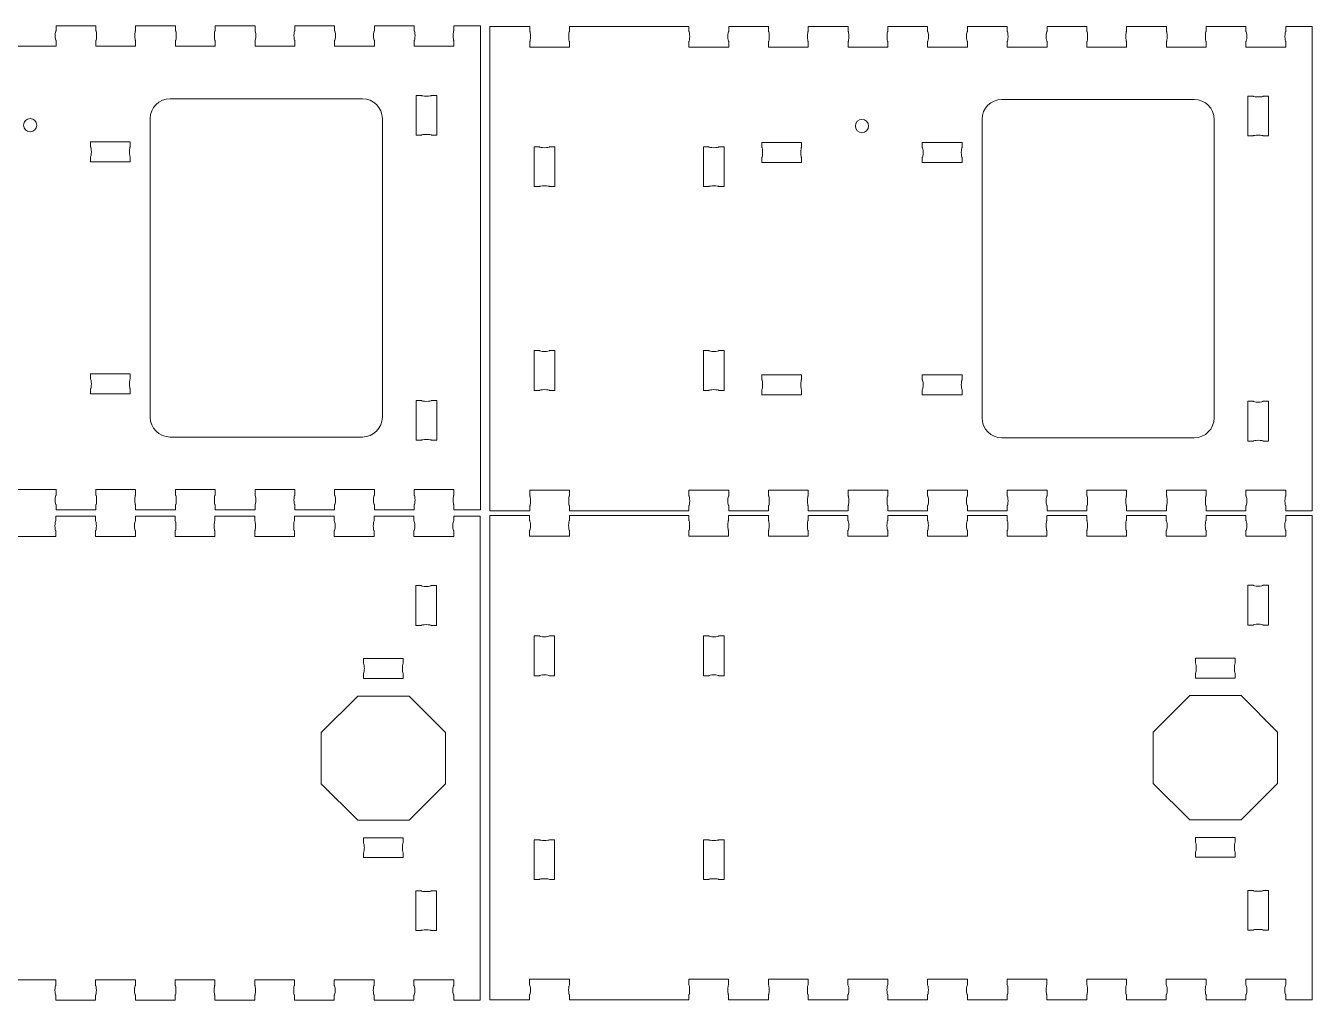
# Model space of a CAD drawing. Header units: millimetres. Extents: x 6 to 617, y 2 to 305.
# Drawn here: x 312.8 to 506.8, y 155.2 to 302.1 of the extents above; entities that cross this region are included whole.
import ezdxf

# ---------------------------------------------------------------- set-up
doc = ezdxf.new("R2010")
doc.units = ezdxf.units.MM
doc.header["$LTSCALE"] = 12.7
doc.linetypes.add('HIDDEN', pattern=[0.15, 0.1, -0.05])
doc.layers.add('Hidden', color=7, linetype='HIDDEN', lineweight=15)
doc.layers.add('Visible', color=1, linetype='Continuous', lineweight=13)

msp = doc.modelspace()

# ---------------------------------------------------------------- linework, layer by layer
at = {"layer": 'Hidden', "color": 5, "linetype": 'Continuous', "lineweight": 15}
for centre in [(313.47, 287.09), (438.89, 286.97)]:
    msp.add_circle(centre, 1, dxfattribs=at)
at = {"layer": 'Visible'}
for p, q in [((317.37, 301.34), (317.37, 302.09)), ((317.37, 302.09), (323.37, 302.09)), ((323.37, 301.34), (323.37, 302.09)), ((329.37, 301.34), (329.37, 302.09)), ((329.37, 302.09), (335.37, 302.09)), ((335.37, 301.34), (335.37, 302.09)), ((341.37, 301.34), (341.37, 302.09)), ((341.37, 302.09), (347.37, 302.09)), ((347.37, 301.34), (347.37, 302.09)), ((353.37, 301.34), (353.37, 302.09)), ((353.37, 302.09), (359.37, 302.09)), ((359.37, 301.34), (359.37, 302.09)), ((365.37, 301.34), (365.37, 302.09)), ((365.37, 302.09), (371.37, 302.09)), ((371.37, 301.34), (371.37, 302.09)), ((377.37, 301.34), (377.37, 302.09)), ((377.37, 302.09), (381.37, 302.09)), ((381.37, 229.09), (381.37, 302.09)), ((382.79, 301.97), (382.79, 228.97)), ((382.79, 301.97), (388.79, 301.97)), ((388.79, 301.22), (388.79, 301.97)), ((394.79, 301.22), (394.79, 301.97)), ((394.79, 301.97), (412.79, 301.97)), ((412.79, 301.22), (412.79, 301.97)), ((418.79, 301.22), (418.79, 301.97)), ((418.79, 301.97), (424.79, 301.97)), ((424.79, 301.22), (424.79, 301.97)), ((430.79, 301.22), (430.79, 301.97)), ((430.79, 301.97), (436.79, 301.97)), ((436.79, 301.22), (436.79, 301.97)), ((442.79, 301.22), (442.79, 301.97)), ((442.79, 301.97), (448.79, 301.97)), ((448.79, 301.22), (448.79, 301.97)), ((454.79, 301.22), (454.79, 301.97)), ((454.79, 301.97), (460.79, 301.97)), ((460.79, 301.22), (460.79, 301.97)), ((466.79, 301.22), (466.79, 301.97)), ((466.79, 301.97), (472.79, 301.97)), ((472.79, 301.22), (472.79, 301.97)), ((478.79, 301.22), (478.79, 301.97)), ((478.79, 301.97), (484.79, 301.97)), ((484.79, 301.22), (484.79, 301.97)), ((490.79, 301.22), (490.79, 301.97)), ((490.79, 301.97), (496.79, 301.97)), ((496.79, 301.22), (496.79, 301.97)), ((502.79, 301.22), (502.79, 301.97)), ((502.79, 301.97), (506.79, 301.97)), ((506.79, 228.97), (506.79, 301.97)), ((317.37, 298.99), (311.37, 298.99)), ((317.37, 298.99), (317.37, 299.84)), ((323.37, 298.99), (323.37, 299.84)), ((329.37, 298.99), (323.37, 298.99)), ((329.37, 298.99), (329.37, 299.84)), ((335.37, 298.99), (335.37, 299.84)), ((341.37, 298.99), (335.37, 298.99)), ((341.37, 298.99), (341.37, 299.84)), ((347.37, 298.99), (347.37, 299.84)), ((353.37, 298.99), (347.37, 298.99)), ((353.37, 298.99), (353.37, 299.84)), ((359.37, 298.99), (359.37, 299.84)), ((365.37, 298.99), (359.37, 298.99)), ((365.37, 298.99), (365.37, 299.84)), ((371.37, 298.99), (371.37, 299.84)), ((377.37, 298.99), (371.37, 298.99)), ((377.37, 298.99), (377.37, 299.84)), ((388.79, 298.87), (388.79, 299.72)), ((394.79, 298.87), (388.79, 298.87)), ((394.79, 298.87), (394.79, 299.72)), ((412.79, 298.87), (412.79, 299.72)), ((418.79, 298.87), (412.79, 298.87)), ((418.79, 298.87), (418.79, 299.72)), ((424.79, 298.87), (424.79, 299.72)), ((430.79, 298.87), (424.79, 298.87)), ((430.79, 298.87), (430.79, 299.72)), ((436.79, 298.87), (436.79, 299.72)), ((442.79, 298.87), (436.79, 298.87)), ((442.79, 298.87), (442.79, 299.72)), ((448.79, 298.87), (448.79, 299.72)), ((454.79, 298.87), (448.79, 298.87)), ((454.79, 298.87), (454.79, 299.72)), ((460.79, 298.87), (460.79, 299.72)), ((466.79, 298.87), (460.79, 298.87)), ((466.79, 298.87), (466.79, 299.72)), ((472.79, 298.87), (472.79, 299.72)), ((478.79, 298.87), (472.79, 298.87)), ((478.79, 298.87), (478.79, 299.72)), ((484.79, 298.87), (484.79, 299.72)), ((490.79, 298.87), (484.79, 298.87)), ((490.79, 298.87), (490.79, 299.72)), ((496.79, 298.87), (496.79, 299.72)), ((502.79, 298.87), (496.79, 298.87)), ((502.79, 298.87), (502.79, 299.72)), ((334.57, 291.09), (363.57, 291.09)), ((371.67, 285.59), (371.67, 291.59)), ((371.67, 291.59), (372.47, 291.59)), ((373.97, 291.59), (374.77, 291.59)), ((374.77, 285.59), (374.77, 291.59)), ((497.09, 285.47), (497.09, 291.47)), ((497.09, 291.47), (497.89, 291.47)), ((499.39, 291.47), (500.19, 291.47)), ((500.19, 285.47), (500.19, 291.47)), ((459.99, 290.97), (488.99, 290.97)), ((331.57, 288.09), (331.57, 243.09)), ((366.57, 288.09), (366.57, 243.09)), ((456.99, 287.97), (456.99, 242.97)), ((491.99, 287.97), (491.99, 242.97)), ((371.67, 285.59), (372.47, 285.59)), ((373.97, 285.59), (374.77, 285.59)), ((497.09, 285.47), (497.89, 285.47)), ((499.39, 285.47), (500.19, 285.47)), ((328.57, 284.59), (322.57, 284.59)), ((322.57, 284.59), (322.57, 283.84)), ((328.57, 284.59), (328.57, 283.84)), ((389.46, 283.83), (389.46, 277.83)), ((389.46, 283.83), (390.26, 283.83)), ((391.76, 283.83), (392.56, 283.83)), ((392.56, 283.83), (392.56, 277.83)), ((415.01, 283.83), (415.01, 277.83)), ((415.81, 283.83), (415.01, 283.83)), ((418.11, 283.83), (417.31, 283.83)), ((418.11, 283.83), (418.11, 277.83)), ((423.79, 284.47), (429.79, 284.47)), ((423.79, 284.47), (423.79, 283.72)), ((429.79, 284.47), (429.79, 283.72)), ((453.99, 284.47), (447.99, 284.47)), ((447.99, 284.47), (447.99, 283.72)), ((453.99, 284.47), (453.99, 283.72)), ((322.57, 282.34), (322.57, 281.59)), ((328.57, 281.59), (322.57, 281.59)), ((328.57, 282.34), (328.57, 281.59)), ((423.79, 282.22), (423.79, 281.47)), ((423.79, 281.47), (429.79, 281.47)), ((429.79, 282.22), (429.79, 281.47)), ((447.99, 282.22), (447.99, 281.47)), ((453.99, 281.47), (447.99, 281.47)), ((453.99, 282.22), (453.99, 281.47)), ((389.46, 277.83), (390.26, 277.83)), ((391.76, 277.83), (392.56, 277.83)), ((415.81, 277.83), (415.01, 277.83)), ((418.11, 277.83), (417.31, 277.83)), ((389.46, 253.11), (390.26, 253.11)), ((389.46, 247.11), (389.46, 253.11)), ((391.76, 253.11), (392.56, 253.11)), ((392.56, 247.11), (392.56, 253.11)), ((415.01, 247.11), (415.01, 253.11)), ((415.81, 253.11), (415.01, 253.11)), ((418.11, 253.11), (417.31, 253.11)), ((418.11, 247.11), (418.11, 253.11)), ((328.57, 249.59), (322.57, 249.59)), ((322.57, 248.84), (322.57, 249.59)), ((328.57, 248.84), (328.57, 249.59)), ((423.79, 249.47), (429.79, 249.47)), ((423.79, 248.72), (423.79, 249.47)), ((429.79, 248.72), (429.79, 249.47)), ((453.99, 249.47), (447.99, 249.47)), ((447.99, 248.72), (447.99, 249.47)), ((453.99, 248.72), (453.99, 249.47)), ((322.57, 246.59), (322.57, 247.34)), ((328.57, 246.59), (322.57, 246.59)), ((328.57, 246.59), (328.57, 247.34)), ((389.46, 247.11), (390.26, 247.11)), ((391.76, 247.11), (392.56, 247.11)), ((415.81, 247.11), (415.01, 247.11)), ((418.11, 247.11), (417.31, 247.11)), ((423.79, 246.47), (423.79, 247.22)), ((423.79, 246.47), (429.79, 246.47)), ((429.79, 246.47), (429.79, 247.22)), ((447.99, 246.47), (447.99, 247.22)), ((453.99, 246.47), (447.99, 246.47)), ((453.99, 246.47), (453.99, 247.22)), ((371.67, 245.59), (371.67, 239.59)), ((371.67, 245.59), (372.47, 245.59)), ((373.97, 245.59), (374.77, 245.59)), ((374.77, 245.59), (374.77, 239.59)), ((497.09, 245.47), (497.09, 239.47)), ((497.09, 245.47), (497.89, 245.47)), ((499.39, 245.47), (500.19, 245.47)), ((500.19, 245.47), (500.19, 239.47)), ((334.57, 240.09), (363.57, 240.09)), ((371.67, 239.59), (372.47, 239.59)), ((373.97, 239.59), (374.77, 239.59)), ((459.99, 239.97), (488.99, 239.97)), ((497.09, 239.47), (497.89, 239.47)), ((499.39, 239.47), (500.19, 239.47)), ((317.37, 232.19), (311.37, 232.19)), ((317.37, 232.19), (317.37, 231.34)), ((329.37, 232.19), (323.37, 232.19)), ((323.37, 232.19), (323.37, 231.34)), ((329.37, 232.19), (329.37, 231.34)), ((341.37, 232.19), (335.37, 232.19)), ((335.37, 232.19), (335.37, 231.34)), ((341.37, 232.19), (341.37, 231.34)), ((353.37, 232.19), (347.37, 232.19)), ((347.37, 232.19), (347.37, 231.34)), ((353.37, 232.19), (353.37, 231.34)), ((365.37, 232.19), (359.37, 232.19)), ((359.37, 232.19), (359.37, 231.34)), ((365.37, 232.19), (365.37, 231.34)), ((377.37, 232.19), (371.37, 232.19)), ((371.37, 232.19), (371.37, 231.34)), ((377.37, 232.19), (377.37, 231.34)), ((394.79, 232.07), (388.79, 232.07)), ((388.79, 232.07), (388.79, 231.22)), ((394.79, 232.07), (394.79, 231.22)), ((418.79, 232.07), (412.79, 232.07)), ((412.79, 232.07), (412.79, 231.22)), ((418.79, 232.07), (418.79, 231.22)), ((430.79, 232.07), (424.79, 232.07)), ((424.79, 232.07), (424.79, 231.22)), ((430.79, 232.07), (430.79, 231.22)), ((442.79, 232.07), (436.79, 232.07)), ((436.79, 232.07), (436.79, 231.22)), ((442.79, 232.07), (442.79, 231.22)), ((454.79, 232.07), (448.79, 232.07)), ((448.79, 232.07), (448.79, 231.22)), ((454.79, 232.07), (454.79, 231.22)), ((466.79, 232.07), (460.79, 232.07)), ((460.79, 232.07), (460.79, 231.22)), ((466.79, 232.07), (466.79, 231.22)), ((478.79, 232.07), (472.79, 232.07)), ((472.79, 232.07), (472.79, 231.22)), ((478.79, 232.07), (478.79, 231.22)), ((490.79, 232.07), (484.79, 232.07)), ((484.79, 232.07), (484.79, 231.22)), ((490.79, 232.07), (490.79, 231.22)), ((502.79, 232.07), (496.79, 232.07)), ((496.79, 232.07), (496.79, 231.22)), ((502.79, 232.07), (502.79, 231.22)), ((317.37, 229.84), (317.37, 229.09)), ((317.37, 229.09), (323.37, 229.09)), ((323.37, 229.84), (323.37, 229.09)), ((329.37, 229.84), (329.37, 229.09)), ((329.37, 229.09), (335.37, 229.09)), ((335.37, 229.84), (335.37, 229.09)), ((341.37, 229.84), (341.37, 229.09)), ((341.37, 229.09), (347.37, 229.09)), ((347.37, 229.84), (347.37, 229.09)), ((353.37, 229.84), (353.37, 229.09)), ((353.37, 229.09), (359.37, 229.09)), ((359.37, 229.84), (359.37, 229.09)), ((365.37, 229.84), (365.37, 229.09)), ((365.37, 229.09), (371.37, 229.09)), ((371.37, 229.84), (371.37, 229.09)), ((377.37, 229.84), (377.37, 229.09)), ((377.37, 229.09), (381.37, 229.09)), ((382.79, 228.97), (388.79, 228.97)), ((388.79, 229.72), (388.79, 228.97)), ((394.79, 229.72), (394.79, 228.97)), ((394.79, 228.97), (412.79, 228.97)), ((412.79, 229.72), (412.79, 228.97)), ((418.79, 229.72), (418.79, 228.97)), ((418.79, 228.97), (424.79, 228.97)), ((424.79, 229.72), (424.79, 228.97)), ((430.79, 229.72), (430.79, 228.97)), ((430.79, 228.97), (436.79, 228.97)), ((436.79, 229.72), (436.79, 228.97)), ((442.79, 229.72), (442.79, 228.97)), ((442.79, 228.97), (448.79, 228.97)), ((448.79, 229.72), (448.79, 228.97)), ((454.79, 229.72), (454.79, 228.97)), ((454.79, 228.97), (460.79, 228.97)), ((460.79, 229.72), (460.79, 228.97)), ((466.79, 229.72), (466.79, 228.97)), ((466.79, 228.97), (472.79, 228.97)), ((472.79, 229.72), (472.79, 228.97)), ((478.79, 229.72), (478.79, 228.97)), ((478.79, 228.97), (484.79, 228.97)), ((484.79, 229.72), (484.79, 228.97)), ((490.79, 229.72), (490.79, 228.97)), ((490.79, 228.97), (496.79, 228.97)), ((496.79, 229.72), (496.79, 228.97)), ((502.79, 229.72), (502.79, 228.97)), ((502.79, 228.97), (506.79, 228.97)), ((317.33, 227.43), (317.33, 228.18)), ((317.33, 228.18), (323.33, 228.18)), ((323.33, 227.43), (323.33, 228.18)), ((329.33, 227.43), (329.33, 228.18)), ((329.33, 228.18), (335.33, 228.18)), ((335.33, 227.43), (335.33, 228.18)), ((341.33, 227.43), (341.33, 228.18)), ((341.33, 228.18), (347.33, 228.18)), ((347.33, 227.43), (347.33, 228.18)), ((353.33, 227.43), (353.33, 228.18)), ((353.33, 228.18), (359.33, 228.18)), ((359.33, 227.43), (359.33, 228.18)), ((365.33, 227.43), (365.33, 228.18)), ((365.33, 228.18), (371.33, 228.18)), ((371.33, 227.43), (371.33, 228.18)), ((377.33, 227.43), (377.33, 228.18)), ((377.33, 228.18), (381.33, 228.18)), ((381.33, 155.18), (381.33, 228.18)), ((382.78, 228.24), (382.78, 155.24)), ((382.78, 228.24), (388.78, 228.24)), ((388.78, 227.49), (388.78, 228.24)), ((394.78, 227.49), (394.78, 228.24)), ((394.78, 228.24), (412.78, 228.24)), ((412.78, 227.49), (412.78, 228.24)), ((418.78, 227.49), (418.78, 228.24)), ((418.78, 228.24), (424.78, 228.24)), ((424.78, 227.49), (424.78, 228.24)), ((430.78, 227.49), (430.78, 228.24)), ((430.78, 228.24), (436.78, 228.24)), ((436.78, 227.49), (436.78, 228.24)), ((442.78, 227.49), (442.78, 228.24)), ((442.78, 228.24), (448.78, 228.24)), ((448.78, 227.49), (448.78, 228.24)), ((454.78, 227.49), (454.78, 228.24)), ((454.78, 228.24), (460.78, 228.24)), ((460.78, 227.49), (460.78, 228.24)), ((466.78, 227.49), (466.78, 228.24)), ((466.78, 228.24), (472.78, 228.24)), ((472.78, 227.49), (472.78, 228.24)), ((478.78, 227.49), (478.78, 228.24)), ((478.78, 228.24), (484.78, 228.24)), ((484.78, 227.49), (484.78, 228.24)), ((490.78, 227.49), (490.78, 228.24)), ((490.78, 228.24), (496.78, 228.24)), ((496.78, 227.49), (496.78, 228.24)), ((502.78, 227.49), (502.78, 228.24)), ((502.78, 228.24), (506.78, 228.24)), ((506.78, 155.24), (506.78, 228.24)), ((317.33, 225.08), (311.33, 225.08)), ((317.33, 225.08), (317.33, 225.93)), ((323.33, 225.08), (323.33, 225.93)), ((329.33, 225.08), (323.33, 225.08)), ((329.33, 225.08), (329.33, 225.93)), ((335.33, 225.08), (335.33, 225.93)), ((341.33, 225.08), (335.33, 225.08)), ((341.33, 225.08), (341.33, 225.93)), ((347.33, 225.08), (347.33, 225.93)), ((353.33, 225.08), (347.33, 225.08)), ((353.33, 225.08), (353.33, 225.93)), ((359.33, 225.08), (359.33, 225.93)), ((365.33, 225.08), (359.33, 225.08)), ((365.33, 225.08), (365.33, 225.93)), ((371.33, 225.08), (371.33, 225.93)), ((377.33, 225.08), (371.33, 225.08)), ((377.33, 225.08), (377.33, 225.93)), ((388.78, 225.14), (388.78, 225.99)), ((394.78, 225.14), (388.78, 225.14)), ((394.78, 225.14), (394.78, 225.99)), ((412.78, 225.14), (412.78, 225.99)), ((418.78, 225.14), (412.78, 225.14)), ((418.78, 225.14), (418.78, 225.99)), ((424.78, 225.14), (424.78, 225.99)), ((430.78, 225.14), (424.78, 225.14)), ((430.78, 225.14), (430.78, 225.99)), ((436.78, 225.14), (436.78, 225.99)), ((442.78, 225.14), (436.78, 225.14)), ((442.78, 225.14), (442.78, 225.99)), ((448.78, 225.14), (448.78, 225.99)), ((454.78, 225.14), (448.78, 225.14)), ((454.78, 225.14), (454.78, 225.99)), ((460.78, 225.14), (460.78, 225.99)), ((466.78, 225.14), (460.78, 225.14)), ((466.78, 225.14), (466.78, 225.99)), ((472.78, 225.14), (472.78, 225.99)), ((478.78, 225.14), (472.78, 225.14)), ((478.78, 225.14), (478.78, 225.99)), ((484.78, 225.14), (484.78, 225.99)), ((490.78, 225.14), (484.78, 225.14)), ((490.78, 225.14), (490.78, 225.99)), ((496.78, 225.14), (496.78, 225.99)), ((502.78, 225.14), (496.78, 225.14)), ((502.78, 225.14), (502.78, 225.99)), ((371.63, 211.68), (371.63, 217.68)), ((371.63, 217.68), (372.43, 217.68)), ((373.93, 217.68), (374.73, 217.68)), ((374.73, 211.68), (374.73, 217.68)), ((497.08, 211.74), (497.08, 217.74)), ((497.08, 217.74), (497.88, 217.74)), ((499.38, 217.74), (500.18, 217.74)), ((500.18, 211.74), (500.18, 217.74)), ((371.63, 211.68), (372.43, 211.68)), ((373.93, 211.68), (374.73, 211.68)), ((497.08, 211.74), (497.88, 211.74)), ((499.38, 211.74), (500.18, 211.74)), ((389.45, 210.1), (389.45, 204.1)), ((389.45, 210.1), (390.25, 210.1)), ((391.75, 210.1), (392.55, 210.1)), ((392.55, 210.1), (392.55, 204.1)), ((415, 210.1), (415, 204.1)), ((415.8, 210.1), (415, 210.1)), ((418.1, 210.1), (417.3, 210.1)), ((418.1, 210.1), (418.1, 204.1)), ((363.73, 206.68), (369.73, 206.68)), ((363.73, 205.93), (363.73, 206.68)), ((369.73, 205.93), (369.73, 206.68)), ((489.18, 206.74), (495.18, 206.74)), ((489.18, 205.99), (489.18, 206.74)), ((495.18, 205.99), (495.18, 206.74)), ((363.73, 203.68), (363.73, 204.43)), ((369.73, 203.68), (369.73, 204.43)), ((389.45, 204.1), (390.25, 204.1)), ((391.75, 204.1), (392.55, 204.1)), ((415.8, 204.1), (415, 204.1)), ((418.1, 204.1), (417.3, 204.1)), ((489.18, 203.74), (489.18, 204.49)), ((489.18, 203.74), (495.18, 203.74)), ((495.18, 203.74), (495.18, 204.49)), ((363.73, 203.68), (369.73, 203.68)), ((362.85, 201.04), (357.37, 195.56)), ((370.6, 201.04), (362.85, 201.04)), ((376.08, 195.56), (370.6, 201.04)), ((488.3, 201.1), (482.82, 195.62)), ((496.05, 201.1), (488.3, 201.1)), ((501.53, 195.62), (496.05, 201.1)), ((357.37, 195.56), (357.37, 187.81)), ((376.08, 187.81), (376.08, 195.56)), ((482.82, 195.62), (482.82, 187.87)), ((501.53, 187.87), (501.53, 195.62)), ((357.37, 187.81), (362.85, 182.33)), ((370.6, 182.33), (376.08, 187.81)), ((482.82, 187.87), (488.3, 182.39)), ((496.05, 182.39), (501.53, 187.87)), ((488.3, 182.39), (496.05, 182.39)), ((362.85, 182.33), (370.6, 182.33)), ((363.73, 179.68), (369.73, 179.68)), ((363.73, 179.68), (363.73, 178.93)), ((369.73, 179.68), (369.73, 178.93)), ((389.45, 179.38), (390.25, 179.38)), ((389.45, 173.38), (389.45, 179.38)), ((391.75, 179.38), (392.55, 179.38)), ((392.55, 173.38), (392.55, 179.38)), ((415, 173.38), (415, 179.38)), ((415.8, 179.38), (415, 179.38)), ((418.1, 179.38), (417.3, 179.38)), ((418.1, 173.38), (418.1, 179.38)), ((489.18, 179.74), (495.18, 179.74)), ((489.18, 179.74), (489.18, 178.99)), ((495.18, 179.74), (495.18, 178.99)), ((363.73, 177.43), (363.73, 176.68)), ((363.73, 176.68), (369.73, 176.68)), ((369.73, 177.43), (369.73, 176.68)), ((489.18, 177.49), (489.18, 176.74)), ((489.18, 176.74), (495.18, 176.74)), ((495.18, 177.49), (495.18, 176.74)), ((389.45, 173.38), (390.25, 173.38)), ((391.75, 173.38), (392.55, 173.38)), ((415.8, 173.38), (415, 173.38)), ((418.1, 173.38), (417.3, 173.38)), ((371.63, 171.68), (371.63, 165.68)), ((371.63, 171.68), (372.43, 171.68)), ((373.93, 171.68), (374.73, 171.68)), ((374.73, 171.68), (374.73, 165.68)), ((497.08, 171.74), (497.08, 165.74)), ((497.08, 171.74), (497.88, 171.74)), ((499.38, 171.74), (500.18, 171.74)), ((500.18, 171.74), (500.18, 165.74)), ((371.63, 165.68), (372.43, 165.68)), ((373.93, 165.68), (374.73, 165.68)), ((497.08, 165.74), (497.88, 165.74)), ((499.38, 165.74), (500.18, 165.74)), ((317.33, 158.28), (311.33, 158.28)), ((317.33, 158.28), (317.33, 157.43)), ((329.33, 158.28), (323.33, 158.28)), ((323.33, 158.28), (323.33, 157.43)), ((329.33, 158.28), (329.33, 157.43)), ((341.33, 158.28), (335.33, 158.28)), ((335.33, 158.28), (335.33, 157.43)), ((341.33, 158.28), (341.33, 157.43)), ((353.33, 158.28), (347.33, 158.28)), ((347.33, 158.28), (347.33, 157.43)), ((353.33, 158.28), (353.33, 157.43)), ((365.33, 158.28), (359.33, 158.28)), ((359.33, 158.28), (359.33, 157.43)), ((365.33, 158.28), (365.33, 157.43)), ((377.33, 158.28), (371.33, 158.28)), ((371.33, 158.28), (371.33, 157.43)), ((377.33, 158.28), (377.33, 157.43)), ((394.78, 158.34), (388.78, 158.34)), ((388.78, 158.34), (388.78, 157.49)), ((394.78, 158.34), (394.78, 157.49)), ((418.78, 158.34), (412.78, 158.34)), ((412.78, 158.34), (412.78, 157.49)), ((418.78, 158.34), (418.78, 157.49)), ((430.78, 158.34), (424.78, 158.34)), ((424.78, 158.34), (424.78, 157.49)), ((430.78, 158.34), (430.78, 157.49)), ((442.78, 158.34), (436.78, 158.34)), ((436.78, 158.34), (436.78, 157.49)), ((442.78, 158.34), (442.78, 157.49)), ((454.78, 158.34), (448.78, 158.34)), ((448.78, 158.34), (448.78, 157.49)), ((454.78, 158.34), (454.78, 157.49)), ((466.78, 158.34), (460.78, 158.34)), ((460.78, 158.34), (460.78, 157.49)), ((466.78, 158.34), (466.78, 157.49)), ((478.78, 158.34), (472.78, 158.34)), ((472.78, 158.34), (472.78, 157.49)), ((478.78, 158.34), (478.78, 157.49)), ((490.78, 158.34), (484.78, 158.34)), ((484.78, 158.34), (484.78, 157.49)), ((490.78, 158.34), (490.78, 157.49)), ((502.78, 158.34), (496.78, 158.34)), ((496.78, 158.34), (496.78, 157.49)), ((502.78, 158.34), (502.78, 157.49)), ((317.33, 155.93), (317.33, 155.18)), ((323.33, 155.93), (323.33, 155.18)), ((329.33, 155.93), (329.33, 155.18)), ((335.33, 155.93), (335.33, 155.18)), ((341.33, 155.93), (341.33, 155.18)), ((347.33, 155.93), (347.33, 155.18)), ((353.33, 155.93), (353.33, 155.18)), ((359.33, 155.93), (359.33, 155.18)), ((365.33, 155.93), (365.33, 155.18)), ((371.33, 155.93), (371.33, 155.18)), ((377.33, 155.93), (377.33, 155.18)), ((382.78, 155.24), (388.78, 155.24)), ((388.78, 155.99), (388.78, 155.24)), ((394.78, 155.99), (394.78, 155.24)), ((394.78, 155.24), (412.78, 155.24)), ((412.78, 155.99), (412.78, 155.24)), ((418.78, 155.99), (418.78, 155.24)), ((418.78, 155.24), (424.78, 155.24)), ((424.78, 155.99), (424.78, 155.24)), ((430.78, 155.99), (430.78, 155.24)), ((430.78, 155.24), (436.78, 155.24)), ((436.78, 155.99), (436.78, 155.24)), ((442.78, 155.99), (442.78, 155.24)), ((442.78, 155.24), (448.78, 155.24)), ((448.78, 155.99), (448.78, 155.24)), ((454.78, 155.99), (454.78, 155.24)), ((454.78, 155.24), (460.78, 155.24)), ((460.78, 155.99), (460.78, 155.24)), ((466.78, 155.99), (466.78, 155.24)), ((466.78, 155.24), (472.78, 155.24)), ((472.78, 155.99), (472.78, 155.24)), ((478.78, 155.99), (478.78, 155.24)), ((478.78, 155.24), (484.78, 155.24)), ((484.78, 155.99), (484.78, 155.24)), ((490.78, 155.99), (490.78, 155.24)), ((490.78, 155.24), (496.78, 155.24)), ((496.78, 155.99), (496.78, 155.24)), ((502.78, 155.99), (502.78, 155.24)), ((502.78, 155.24), (506.78, 155.24)), ((317.33, 155.18), (323.33, 155.18)), ((329.33, 155.18), (335.33, 155.18)), ((341.33, 155.18), (347.33, 155.18)), ((353.33, 155.18), (359.33, 155.18)), ((365.33, 155.18), (371.33, 155.18)), ((377.33, 155.18), (381.33, 155.18))]:
    msp.add_line(p, q, dxfattribs=at)
for centre, start, end in [((334.57, 288.09), 90, 180), ((363.57, 288.09), 0, 90), ((459.99, 287.97), 90, 180), ((488.99, 287.97), 0, 90), ((334.57, 243.09), 180, 270), ((363.57, 243.09), 270, 0), ((459.99, 242.97), 180, 270), ((488.99, 242.97), 270, 0)]:
    msp.add_arc(centre, 3, start, end, dxfattribs=at)
at = {"layer": 'Visible', "extrusion": (0, 0, -1)}
for centre, major_axis, start_param, end_param in [((317.37, 300.59), (0, 0.75), 3.141593, 6.283185), ((323.37, 300.59), (0, -0.75), 3.141593, 6.283185), ((329.37, 300.59), (0, 0.75), 3.141593, 6.283185), ((335.37, 300.59), (0, -0.75), 3.141593, 6.283185), ((341.37, 300.59), (0, 0.75), 3.141593, 6.283185), ((347.37, 300.59), (0, -0.75), 3.141593, 6.283185), ((353.37, 300.59), (0, 0.75), 3.141593, 6.283185), ((359.37, 300.59), (0, -0.75), 3.141593, 6.283185), ((365.37, 300.59), (0, 0.75), 3.141593, 6.283185), ((371.37, 300.59), (0, -0.75), 3.141593, 6.283185), ((377.37, 300.59), (0, 0.75), 3.141593, 6.283185), ((388.79, 300.47), (0, -0.75), 3.141593, 6.283185), ((394.79, 300.47), (0, 0.75), 3.141593, 6.283185), ((412.79, 300.47), (0, -0.75), 3.141593, 6.283185), ((418.79, 300.47), (0, 0.75), 3.141593, 6.283185), ((424.79, 300.47), (0, -0.75), 3.141593, 6.283185), ((430.79, 300.47), (0, 0.75), 3.141593, 6.283185), ((436.79, 300.47), (0, -0.75), 3.141593, 6.283185), ((442.79, 300.47), (0, 0.75), 3.141593, 6.283185), ((448.79, 300.47), (0, -0.75), 3.141593, 6.283185), ((454.79, 300.47), (0, 0.75), 3.141593, 6.283185), ((460.79, 300.47), (0, -0.75), 3.141593, 6.283185), ((466.79, 300.47), (0, 0.75), 3.141593, 6.283185), ((472.79, 300.47), (0, -0.75), 3.141593, 6.283185), ((478.79, 300.47), (0, 0.75), 3.141593, 6.283185), ((484.79, 300.47), (0, -0.75), 3.141593, 6.283185), ((490.79, 300.47), (0, 0.75), 3.141593, 6.283185), ((496.79, 300.47), (0, -0.75), 3.141593, 6.283185), ((502.79, 300.47), (0, 0.75), 3.141593, 6.283185), ((317.33, 226.68), (0, 0.75), 3.141593, 6.283185), ((323.33, 226.68), (0, -0.75), 3.141593, 6.283185), ((329.33, 226.68), (0, 0.75), 3.141593, 6.283185), ((335.33, 226.68), (0, -0.75), 3.141593, 6.283185), ((341.33, 226.68), (0, 0.75), 3.141593, 6.283185), ((347.33, 226.68), (0, -0.75), 3.141593, 6.283185), ((353.33, 226.68), (0, 0.75), 3.141593, 6.283185), ((359.33, 226.68), (0, -0.75), 3.141593, 6.283185), ((365.33, 226.68), (0, 0.75), 3.141593, 6.283185), ((371.33, 226.68), (0, -0.75), 3.141593, 6.283185), ((377.33, 226.68), (0, 0.75), 3.141593, 6.283185), ((388.78, 226.74), (0, -0.75), 3.141593, 6.283185), ((394.78, 226.74), (0, 0.75), 3.141593, 6.283185), ((412.78, 226.74), (0, -0.75), 3.141593, 6.283185), ((418.78, 226.74), (0, 0.75), 3.141593, 6.283185), ((424.78, 226.74), (0, -0.75), 3.141593, 6.283185), ((430.78, 226.74), (0, 0.75), 3.141593, 6.283185), ((436.78, 226.74), (0, -0.75), 3.141593, 6.283185), ((442.78, 226.74), (0, 0.75), 3.141593, 6.283185), ((448.78, 226.74), (0, -0.75), 3.141593, 6.283185), ((454.78, 226.74), (0, 0.75), 3.141593, 6.283185), ((460.78, 226.74), (0, -0.75), 3.141593, 6.283185), ((466.78, 226.74), (0, 0.75), 3.141593, 6.283185), ((472.78, 226.74), (0, -0.75), 3.141593, 6.283185), ((478.78, 226.74), (0, 0.75), 3.141593, 6.283185), ((484.78, 226.74), (0, -0.75), 3.141593, 6.283185), ((490.78, 226.74), (0, 0.75), 3.141593, 6.283185), ((496.78, 226.74), (0, -0.75), 3.141593, 6.283185), ((502.78, 226.74), (0, 0.75), 3.141593, 6.283185), ((363.73, 205.18), (0, 0.75), 0, 3.141593), ((369.73, 205.18), (0, -0.75), 0, 3.141593), ((489.18, 205.24), (0, 0.75), 0, 3.141593), ((495.18, 205.24), (0, -0.75), 0, 3.141593), ((363.73, 178.18), (0, 0.75), 0, 3.141593), ((369.73, 178.18), (0, -0.75), 0, 3.141593), ((489.18, 178.24), (0, 0.75), 0, 3.141593), ((495.18, 178.24), (0, -0.75), 0, 3.141593)]:
    msp.add_ellipse(centre, major_axis=major_axis, ratio=0.166667, start_param=start_param, end_param=end_param, dxfattribs=at)
at = {"layer": 'Visible'}
for centre, major_axis in [((373.22, 291.59), (0.75, 0)), ((498.64, 291.47), (0.75, 0)), ((373.22, 285.59), (-0.75, 0)), ((498.64, 285.47), (-0.75, 0)), ((322.57, 283.09), (0, 0.75)), ((328.57, 283.09), (0, -0.75)), ((391.01, 283.83), (0.75, 0)), ((416.56, 283.83), (0.75, 0)), ((423.79, 282.97), (0, 0.75)), ((429.79, 282.97), (0, -0.75)), ((447.99, 282.97), (0, 0.75)), ((453.99, 282.97), (0, -0.75)), ((391.01, 277.83), (-0.75, 0)), ((416.56, 277.83), (-0.75, 0)), ((391.01, 253.11), (0.75, 0)), ((416.56, 253.11), (0.75, 0)), ((322.57, 248.09), (0, 0.75)), ((328.57, 248.09), (0, -0.75)), ((423.79, 247.97), (0, 0.75)), ((429.79, 247.97), (0, -0.75)), ((447.99, 247.97), (0, 0.75)), ((453.99, 247.97), (0, -0.75)), ((391.01, 247.11), (-0.75, 0)), ((416.56, 247.11), (-0.75, 0)), ((373.22, 245.59), (0.75, 0)), ((498.64, 245.47), (0.75, 0)), ((373.22, 239.59), (-0.75, 0)), ((498.64, 239.47), (-0.75, 0)), ((317.37, 230.59), (0, -0.75)), ((323.37, 230.59), (0, 0.75)), ((329.37, 230.59), (0, -0.75)), ((335.37, 230.59), (0, 0.75)), ((341.37, 230.59), (0, -0.75)), ((347.37, 230.59), (0, 0.75)), ((353.37, 230.59), (0, -0.75)), ((359.37, 230.59), (0, 0.75)), ((365.37, 230.59), (0, -0.75)), ((371.37, 230.59), (0, 0.75)), ((377.37, 230.59), (0, -0.75)), ((388.79, 230.47), (0, 0.75)), ((394.79, 230.47), (0, -0.75)), ((412.79, 230.47), (0, 0.75)), ((418.79, 230.47), (0, -0.75)), ((424.79, 230.47), (0, 0.75)), ((430.79, 230.47), (0, -0.75)), ((436.79, 230.47), (0, 0.75)), ((442.79, 230.47), (0, -0.75)), ((448.79, 230.47), (0, 0.75)), ((454.79, 230.47), (0, -0.75)), ((460.79, 230.47), (0, 0.75)), ((466.79, 230.47), (0, -0.75)), ((472.79, 230.47), (0, 0.75)), ((478.79, 230.47), (0, -0.75)), ((484.79, 230.47), (0, 0.75)), ((490.79, 230.47), (0, -0.75)), ((496.79, 230.47), (0, 0.75)), ((502.79, 230.47), (0, -0.75)), ((373.18, 217.68), (0.75, 0)), ((498.63, 217.74), (0.75, 0)), ((373.18, 211.68), (-0.75, 0)), ((498.63, 211.74), (-0.75, 0)), ((391, 210.1), (0.75, 0)), ((416.55, 210.1), (0.75, 0)), ((391, 204.1), (-0.75, 0)), ((416.55, 204.1), (-0.75, 0)), ((391, 179.38), (0.75, 0)), ((416.55, 179.38), (0.75, 0)), ((391, 173.38), (-0.75, 0)), ((416.55, 173.38), (-0.75, 0)), ((373.18, 171.68), (0.75, 0)), ((498.63, 171.74), (0.75, 0)), ((373.18, 165.68), (-0.75, 0)), ((498.63, 165.74), (-0.75, 0)), ((317.33, 156.68), (0, -0.75)), ((323.33, 156.68), (0, 0.75)), ((329.33, 156.68), (0, -0.75)), ((335.33, 156.68), (0, 0.75)), ((341.33, 156.68), (0, -0.75)), ((347.33, 156.68), (0, 0.75)), ((353.33, 156.68), (0, -0.75)), ((359.33, 156.68), (0, 0.75)), ((365.33, 156.68), (0, -0.75)), ((371.33, 156.68), (0, 0.75)), ((377.33, 156.68), (0, -0.75)), ((388.78, 156.74), (0, 0.75)), ((394.78, 156.74), (0, -0.75)), ((412.78, 156.74), (0, 0.75)), ((418.78, 156.74), (0, -0.75)), ((424.78, 156.74), (0, 0.75)), ((430.78, 156.74), (0, -0.75)), ((436.78, 156.74), (0, 0.75)), ((442.78, 156.74), (0, -0.75)), ((448.78, 156.74), (0, 0.75)), ((454.78, 156.74), (0, -0.75)), ((460.78, 156.74), (0, 0.75)), ((466.78, 156.74), (0, -0.75)), ((472.78, 156.74), (0, 0.75)), ((478.78, 156.74), (0, -0.75)), ((484.78, 156.74), (0, 0.75)), ((490.78, 156.74), (0, -0.75)), ((496.78, 156.74), (0, 0.75)), ((502.78, 156.74), (0, -0.75))]:
    msp.add_ellipse(centre, major_axis=major_axis, ratio=0.166667, start_param=3.141593, end_param=6.283185, dxfattribs=at)

doc.saveas('drawing.dxf')
